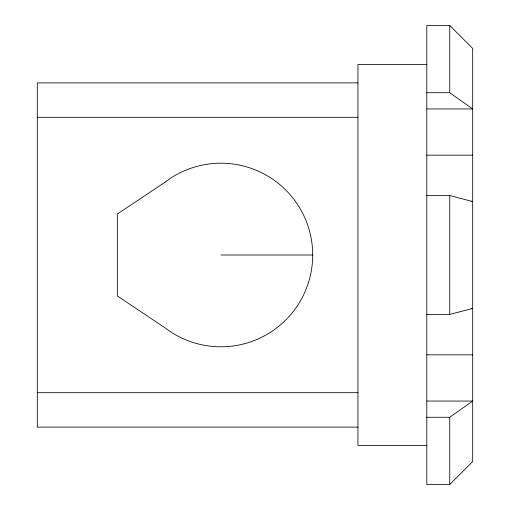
<?xml version="1.0" encoding="UTF-8"?>
<svg xmlns="http://www.w3.org/2000/svg" width="510" height="510" viewBox="0 0 510 510"><rect width="100%" height="100%" fill="white"/><g stroke="black" fill="none" stroke-linecap="round" stroke-linejoin="round"><path stroke-width="0.76" d="M449.743 484.5L472.693 461.55L472.693 48.45L449.743 25.5L426.793 25.5L426.793 484.5L449.743 484.5L449.743 417.282L472.693 401.051L426.793 401.051M426.793 314.396L449.743 314.396L472.693 308.461L471.112 308.461M426.793 64.515L357.943 64.515L357.943 445.485L426.793 445.485M357.943 82.875L37.306 82.875L37.306 427.125L357.943 427.125M426.793 92.718L449.743 92.718L472.693 108.949L426.793 108.949M37.306 117.3L357.943 117.3M426.793 155.167L472.693 155.167M426.793 195.604L449.743 195.604L472.693 201.539L471.112 201.539M220.906 255L312.706 255M426.793 354.832L472.693 354.832M37.306 392.7L357.943 392.7M426.793 417.282L449.743 417.282M449.743 25.5L449.743 92.718M449.743 195.604L449.743 314.396M165.023 182.172L117.319 214.047L117.319 295.953L165.023 327.828A91.8 91.8 0 0 0 288.59 317.016A91.8 91.8 0 0 0 288.59 192.984A91.8 91.8 0 0 0 165.023 182.172"/></g></svg>
